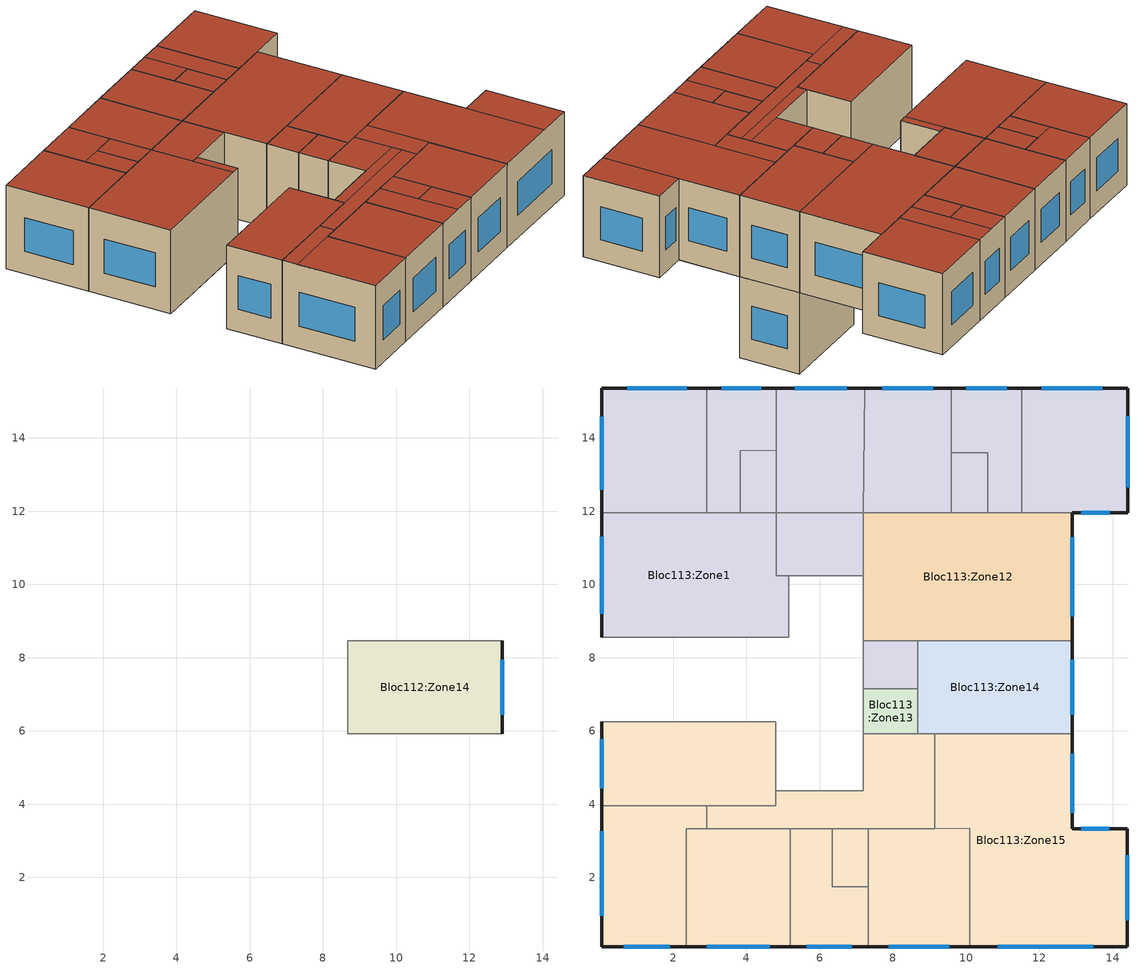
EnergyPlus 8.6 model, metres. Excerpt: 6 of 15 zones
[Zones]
Bloc112:Zone14
 floor to Bloc111:Zone14 (Projet de plancher interne_Reversed_Rev): 12.9,5.92 8.68,5.92 8.68,8.46 12.9,8.46 z10.5
 wall outside (MurMontreau): 12.9,5.92 12.9,8.46 z10.5:14
 wall to Bloc11:Zone1 (Projet de cloison_Rev): 12.9,8.46 8.68,8.46 8.68,7.15 z10.5:14
 wall to Bloc11:Zone13 (Projet de cloison_Rev): 8.68,7.15 8.68,5.92 9.14,5.92 12.9,5.92 z10.5:14
 window (1001): 12.9,6.43 12.9,7.95 z11.44:12.86
Bloc113:Zone12
 floor to Bloc11:Zone1 (Projet de plancher interne_Reversed_Rev): 12.9,8.46 7.19,8.46 7.19,11.95 12.9,11.95 z14
 wall outside (MurMontreau): 12.9,8.46 12.9,11.95 z14:17.5
 wall to Bloc1:Zone16 (Projet de cloison_Rev): 7.19,10.23 7.19,8.46 z14:17.5
 wall to Bloc113:Zone1 (Projet de cloison_Rev): 12.9,11.95 11.52,11.95 10.59,11.95 9.59,11.95 7.19,11.95 7.19,10.23 / 7.19,8.46 8.68,8.46 z14:17.5
 wall to Bloc113:Zone14 (Projet de cloison): 8.68,8.46 12.9,8.46 z14:17.5
 window (1001): 12.9,9.13 12.9,11.28 z14.94:16.36
 roof outside (Toit): 7.19,8.46 12.9,8.46 12.9,11.95 7.19,11.95 z17.5
Bloc113:Zone1
 floor to Bloc11:Zone1 (Projet de plancher interne_Reversed_Rev): 10.59,13.59 9.59,13.59 9.59,15.36 10.59,15.36 z14; 11.52,11.95 10.59,11.95 10.59,15.36 11.52,15.36 z14; 14.41,11.95 11.52,11.95 11.52,15.36 14.41,15.36 z14; 10.59,11.95 9.59,11.95 9.59,13.59 10.59,13.59 z14; 9.59,11.95 7.19,11.95 7.23,15.36 9.59,15.36 z14; 7.19,11.95 4.82,11.95 4.82,15.36 7.23,15.36 z14; 5.15,8.55 4.82,8.55 4.82,10.23 5.15,10.23 z14; 4.82,8.55 0.05,8.55 0.05,11.95 4.82,11.95 z14; 7.19,10.23 4.82,10.23 4.82,11.95 7.19,11.95 z14; 4.82,11.95 3.83,11.95 3.83,13.65 4.82,13.66 z14; 3.83,11.95 2.91,11.95 2.91,13.65 3.83,13.65 z14; 4.82,13.66 2.91,13.65 2.91,15.36 4.82,15.36 z14; 2.91,11.95 0.05,11.95 0.05,15.36 2.91,15.36 z14; 8.68,7.15 7.19,7.15 7.19,8.46 8.68,8.46 z14
 wall outside (MurMontreau): 12.9,11.95 14.41,11.95 14.41,15.36 11.52,15.36 9.59,15.36 7.23,15.36 4.82,15.36 2.91,15.36 0.05,15.36 0.05,11.95 0.05,8.55 z14:17.5
 wall to Bloc1:Zone16 (Projet de cloison_Rev): 0.05,8.55 5.15,8.55 5.15,10.23 7.19,10.23 / 7.19,8.46 7.19,7.15 z14:17.5
 wall to Bloc113:Zone1 (Projet de cloison): 11.52,15.36 11.52,11.95 / 9.59,15.36 9.59,13.59 10.59,13.59 10.59,11.95 / 9.59,13.59 9.59,11.95 / 7.23,15.36 7.19,11.95 / 4.82,15.36 4.82,13.66 4.82,11.95 7.19,11.95 / 5.15,10.23 4.82,10.23 4.82,11.95 3.83,11.95 2.91,11.95 0.05,11.95 / 4.82,13.66 3.83,13.65 3.83,11.95 / 2.91,15.36 2.91,11.95 z14:17.5
 wall to Bloc113:Zone1 (Projet de cloison_Rev): 11.52,11.95 11.52,15.36 / 10.59,11.95 10.59,13.59 9.59,13.59 9.59,15.36 / 9.59,11.95 9.59,13.59 / 7.19,11.95 7.23,15.36 / 7.19,11.95 4.82,11.95 4.82,13.66 4.82,15.36 / 0.05,11.95 2.91,11.95 3.83,11.95 4.82,11.95 4.82,10.23 5.15,10.23 / 3.83,11.95 3.83,13.65 4.82,13.66 / 2.91,11.95 2.91,15.36 z14:17.5
 wall to Bloc113:Zone14 (Projet de cloison): 8.68,7.15 8.68,8.46 z14:17.5
 wall to Bloc113:Zone13 (Projet de cloison): 7.19,7.15 8.68,7.15 z14:17.5
 window (1001): 14.41,12.65 14.41,14.59 / 13.71,15.36 12.07,15.36 / 13.14,11.95 13.92,11.95 / 11.1,15.36 10.01,15.36 / 9.1,15.36 7.71,15.36 / 6.73,15.36 5.31,15.36 / 0.05,11.3 0.05,9.2 / 4.41,15.36 3.32,15.36 / 2.37,15.36 0.74,15.36 / 0.05,14.58 0.05,12.58 z14.94:16.36
 roof outside (Toit): 11.52,11.95 14.41,11.95 14.41,15.36 11.52,15.36 z17.5; 9.59,13.59 10.59,13.59 10.59,15.36 9.59,15.36 z17.5; 10.59,11.95 11.52,11.95 11.52,15.36 10.59,15.36 z17.5; 9.59,11.95 10.59,11.95 10.59,13.59 9.59,13.59 z17.5; 7.19,11.95 9.59,11.95 9.59,15.36 7.23,15.36 z17.5; 4.82,11.95 7.19,11.95 7.23,15.36 4.82,15.36 z17.5; 4.82,8.55 5.15,8.55 5.15,10.23 4.82,10.23 z17.5; 0.05,8.55 4.82,8.55 4.82,11.95 0.05,11.95 z17.5; 4.82,10.23 7.19,10.23 7.19,11.95 4.82,11.95 z17.5; 3.83,11.95 4.82,11.95 4.82,13.66 3.83,13.65 z17.5; 2.91,11.95 3.83,11.95 3.83,13.65 2.91,13.65 z17.5; 2.91,13.65 4.82,13.66 4.82,15.36 2.91,15.36 z17.5; 0.05,11.95 2.91,11.95 2.91,15.36 0.05,15.36 z17.5; 7.19,7.15 8.68,7.15 8.68,8.46 7.19,8.46 z17.5
Bloc113:Zone15
 floor to Bloc11:Zone13 (Projet de plancher interne_Reversed_Rev): 9.14,4.37 7.19,4.37 7.19,5.92 9.14,5.92 z14; 9.14,3.96 4.8,3.96 4.8,4.37 9.14,4.37 z14; 9.14,3.33 2.91,3.33 2.91,3.96 9.14,3.96 z14; 10.09,3.34 9.14,3.33 9.14,5.92 10.09,5.92 z14; 14.39,0.1 12.9,0.1 12.9,3.33 14.39,3.33 z14; 12.9,0.1 10.09,0.1 10.09,5.92 12.9,5.92 z14; 4.8,3.96 0.05,3.96 0.05,6.25 4.8,6.25 z14; 10.09,0.1 7.33,0.1 7.33,3.33 10.09,3.34 z14; 7.33,1.74 6.34,1.74 6.34,3.33 7.33,3.33 z14; 7.33,0.1 6.34,0.1 6.34,1.74 7.33,1.74 z14; 6.34,0.1 5.2,0.1 5.2,3.33 6.34,3.33 z14; 5.2,0.1 2.36,0.1 2.36,3.33 5.2,3.33 z14; 2.36,0.1 0.05,0.1 0.05,3.33 2.36,3.33 z14; 2.91,3.33 0.05,3.33 0.05,3.96 2.91,3.96 z14
 wall outside (MurMontreau): 0.05,6.25 0.05,3.96 0.05,0.1 2.36,0.1 5.2,0.1 7.33,0.1 10.09,0.1 14.39,0.1 14.39,3.33 12.9,3.33 12.9,5.92 z14:17.5
 wall to Bloc1:Zone16 (Projet de cloison_Rev): 7.19,5.92 7.19,4.37 4.8,4.37 4.8,6.25 0.05,6.25 z14:17.5
 wall to Bloc113:Zone14 (Projet de cloison_Rev): 12.9,5.92 9.14,5.92 8.68,5.92 z14:17.5
 wall to Bloc113:Zone13 (Projet de cloison_Rev): 8.68,5.92 7.19,5.92 z14:17.5
 wall to Bloc113:Zone15 (Projet de cloison): 0.05,3.96 2.91,3.96 4.8,3.96 4.8,4.37 / 2.91,3.96 2.91,3.33 5.2,3.33 6.34,3.33 7.33,3.33 9.14,3.33 9.14,5.92 / 9.14,3.33 10.09,3.34 10.09,0.1 / 7.33,3.33 7.33,1.74 7.33,0.1 / 6.34,3.33 6.34,1.74 7.33,1.74 / 5.2,3.33 5.2,0.1 / 2.91,3.33 2.36,3.33 2.36,0.1 z14:17.5
 wall to Bloc113:Zone15 (Projet de cloison_Rev): 4.8,4.37 4.8,3.96 2.91,3.96 0.05,3.96 / 9.14,5.92 9.14,3.33 7.33,3.33 6.34,3.33 5.2,3.33 2.91,3.33 2.91,3.96 / 10.09,0.1 10.09,3.34 9.14,3.33 / 7.33,0.1 7.33,1.74 7.33,3.33 / 7.33,1.74 6.34,1.74 6.34,3.33 / 5.2,0.1 5.2,3.33 / 2.36,0.1 2.36,3.33 2.91,3.33 z14:17.5
 window (1001): 0.05,5.78 0.05,4.43 / 12.9,3.77 12.9,5.38 / 10.86,0.1 13.47,0.1 / 14.39,0.83 14.39,2.6 / 13.9,3.33 13.14,3.33 / 7.88,0.1 9.54,0.1 / 5.65,0.1 6.88,0.1 / 2.92,0.1 4.64,0.1 / 0.05,3.26 0.05,0.95 / 0.65,0.1 1.91,0.1 z14.94:16.36
 roof outside (Toit): 0.05,3.96 4.8,3.96 4.8,6.25 0.05,6.25 z17.5; 7.19,4.37 9.14,4.37 9.14,5.92 7.19,5.92 z17.5; 4.8,3.96 9.14,3.96 9.14,4.37 4.8,4.37 z17.5; 2.91,3.33 9.14,3.33 9.14,3.96 2.91,3.96 z17.5; 9.14,3.33 10.09,3.34 10.09,5.92 9.14,5.92 z17.5; 12.9,0.1 14.39,0.1 14.39,3.33 12.9,3.33 z17.5; 10.09,0.1 12.9,0.1 12.9,5.92 10.09,5.92 z17.5; 7.33,0.1 10.09,0.1 10.09,3.34 7.33,3.33 z17.5; 6.34,1.74 7.33,1.74 7.33,3.33 6.34,3.33 z17.5; 6.34,0.1 7.33,0.1 7.33,1.74 6.34,1.74 z17.5; 5.2,0.1 6.34,0.1 6.34,3.33 5.2,3.33 z17.5; 2.36,0.1 5.2,0.1 5.2,3.33 2.36,3.33 z17.5; 0.05,0.1 2.36,0.1 2.36,3.33 0.05,3.33 z17.5; 0.05,3.33 2.91,3.33 2.91,3.96 0.05,3.96 z17.5
Bloc113:Zone13
 floor to Bloc11:Zone13 (Projet de plancher interne_Reversed_Rev): 8.68,5.92 7.19,5.92 7.19,7.15 8.68,7.15 z14
 wall to Bloc1:Zone16 (Projet de cloison_Rev): 7.19,7.15 7.19,5.92 z14:17.5
 wall to Bloc113:Zone14 (Projet de cloison_Rev): 8.68,5.92 8.68,7.15 z14:17.5
 roof outside (Toit): 7.19,5.92 8.68,5.92 8.68,7.15 7.19,7.15 z17.5
Bloc113:Zone14
 floor to Bloc112:Zone14 (Projet de plancher interne_Reversed_Rev): 12.9,5.92 8.68,5.92 8.68,8.46 12.9,8.46 z14
 wall outside (MurMontreau): 12.9,5.92 12.9,8.46 z14:17.5
 window (1001): 12.9,6.43 12.9,7.95 z14.94:16.36
 roof outside (Toit): 8.68,5.92 12.9,5.92 12.9,8.46 8.68,8.46 z17.5
[Building]
Building: North Axis=0; Terrain=Suburbs; Loads Convergence Tolerance Value=0.04; Temperature Convergence Tolerance Value=0.4; Solar Distribution=MinimalShadowing; Maximum Number of Warmup Days=7; Minimum Number of Warmup Days=3
[Site:Location]
Tour Montreau (01-01:31-12)  (01-01:31-12): Latitude=48.77; Longitude=2; Time Zone=1; Elevation=168
[SizingPeriod:DesignDay]
Winter Design Day in Tour Montreau (01-01:31-12): Month=1; Day of Month=15; Day Type=WinterDesignDay; Maximum DryBulb Temperature=-4.6; Daily DryBulb Temperature Range=0; Humidity Condition Type=WetBulb; Wetbulb or DewPoint at Maximum DryBulb=-4.6; Barometric Pressure=99323; Wind Speed=8.4; Wind Direction=0; Rain Indicator=No; Snow Indicator=No; Daylight Saving Time Indicator=No; Sky Clearness=0
[Site:GroundTemperature:BuildingSurface]
18, 18, 18, 18, 18, 18, 18, 18, 18, 18, 18, 18
[Site:GroundTemperature:FCfactorMethod]
January Ground Temperature=3.98; February Ground Temperature=5.32; March Ground Temperature=7.94; April Ground Temperature=10.41; May Ground Temperature=15.09; June Ground Temperature=17.56; July Ground Temperature=18.24; August Ground Temperature=16.99; September Ground Temperature=14.1; October Ground Temperature=10.5; November Ground Temperature=6.96; December Ground Temperature=4.62
[Site:GroundTemperature:Shallow]
14, 14, 14, 14, 14, 14, 14, 14, 14, 14, 14, 14
[Site:GroundTemperature:Deep]
14, 14, 14, 14, 14, 14, 14, 14, 14, 14, 14, 14
[Site:GroundReflectance]
0.2, 0.2, 0.2, 0.2, 0.2, 0.2, 0.2, 0.2, 0.2, 0.2, 0.2, 0.2
[Site:GroundReflectance:SnowModifier]
2, 2
[Material] Roughness=Rough; Thermal Absorptance=0.9
Name | Thickness | Conductivity | Density | Specific Heat | Solar Absorptance | Visible Absorptance
Cast Concrete (Dense)_01 | 0.1 | 1.4 | 2100 | 840 | 0.6 | 0.6
Plancher | 0.25 | 1.4 | 2100 | 840 | 0.6 | 0.6
Gypsum Plasterboard_0025 | 0.025 | 0.25 | 900 | 1000 | 0.5 | 0.5
Cement/plaster/mortar - render synthetic resin exterior insulation_005 | 0.05 | 0.7 | 1100 | 900 | 0.6 | 0.6
Glass fibre/wool - fibre slab_015 | 0.15 | 0.035 | 25 | 1000 | 0.6 | 0.6
[Material:NoMass]
7_RVAL_2: Roughness=Rough; Thermal Resistance=0.15; Thermal Absorptance=0.9; Solar Absorptance=0.7; Visible Absorptance=0.7
[WindowMaterial:Glazing] Optical Data Type=SpectralAverage; Thickness=0.003; Infrared Transmittance at Normal Incidence=0; Front Side Infrared Hemispherical Emissivity=0.84; Conductivity=0.9; Dirt Correction Factor for Solar and Visible Transmittance=1
Name | Solar Transmittance at Normal Incidence | Front Side Solar Reflectance at Normal Incidence | Back Side Solar Reflectance at Normal Incidence | Visible Transmittance at Normal Incidence | Front Side Visible Reflectance at Normal Incidence | Back Side Visible Reflectance at Normal Incidence | Back Side Infrared Hemispherical Emissivity
2 | 0.837 | 0.075 | 0.075 | 0.898 | 0.081 | 0.081 | 0.84
38 | 0.74 | 0.09 | 0.1 | 0.82 | 0.11 | 0.12 | 0.2
[WindowMaterial:Gas]
1002: Gas Type=Air; Thickness=0.013
[Construction]
Projet de plancher interne_Reversed_Rev: Cast Concrete (Dense)_01
MurMontreau: Plancher
Projet de cloison; Projet de cloison_Rev: Gypsum Plasterboard_0025, 7_RVAL_2, Gypsum Plasterboard_0025
Toit: Cement/plaster/mortar - render synthetic resin exterior insulation_005, Glass fibre/wool - fibre slab_015
1001: 38, 1002, 2
[Zone] Type=1; Multiplier=1; Zone Inside Convection Algorithm=TARP; Part of Total Floor Area=Yes
Name | Volume | Floor Area
Bloc112:Zone14; Bloc113:Zone14 | 30.7897 | 9.0558
Bloc113:Zone1 | 195.5992 | 57.5292
Bloc113:Zone12 | 59.957 | 17.6344
Bloc113:Zone13 | 4.5176 | 1.3287
Bloc113:Zone15 | 214.7637 | 63.1658
[People] Number of People Schedule=Office_OpenOff_Occ; Number of People Calculation Method=People/Area; People per Zone Floor Area=0.111; Fraction Radiant=0.3; Sensible Heat Fraction=AutoCalculate; Carbon Dioxide Generation Rate=3.82e-08; Enable ASHRAE 55 Comfort Warnings=No; Mean Radiant Temperature Calculation Type=ZoneAveraged; Work Efficiency Schedule=Work efficiency; Clothing Insulation Calculation Method=ClothingInsulationSchedule; Air Velocity Schedule=AirVelocitySchedule
Name | Zone or ZoneList | Activity Level Schedule | Clothing Insulation Schedule
People Bloc112:Zone14 | Bloc112:Zone14 | Activity Schedule 4236 | Clothing Schedule 4236
People Bloc113:Zone1 | Bloc113:Zone1 | Activity Schedule 4409 | Clothing Schedule 4409
People Bloc113:Zone12 | Bloc113:Zone12 | Activity Schedule 4459 | Clothing Schedule 4459
People Bloc113:Zone14 | Bloc113:Zone14 | Activity Schedule 4515 | Clothing Schedule 4515
People Bloc113:Zone13 | Bloc113:Zone13 | Activity Schedule 4524 | Clothing Schedule 4524
People Bloc113:Zone15 | Bloc113:Zone15 | Activity Schedule 4557 | Clothing Schedule 4557
[Lights] Schedule=Office_OpenOff_Light; Design Level Calculation Method=Watts/Area; Watts per Zone Floor Area=20; Return Air Fraction=0; Fraction Radiant=0.42; Fraction Visible=0.18; Fraction Replaceable=1
Name | Zone or ZoneList | EndUse Subcategory
Bloc112:Zone14 General lighting | Bloc112:Zone14 | ELECTRIC EQUIPMENT#Bloc112:Zone14#GeneralLights
Bloc113:Zone1 General lighting | Bloc113:Zone1 | ELECTRIC EQUIPMENT#Bloc113:Zone1#GeneralLights
Bloc113:Zone12 General lighting | Bloc113:Zone12 | ELECTRIC EQUIPMENT#Bloc113:Zone12#GeneralLights
Bloc113:Zone14 General lighting | Bloc113:Zone14 | ELECTRIC EQUIPMENT#Bloc113:Zone14#GeneralLights
Bloc113:Zone13 General lighting | Bloc113:Zone13 | ELECTRIC EQUIPMENT#Bloc113:Zone13#GeneralLights
Bloc113:Zone15 General lighting | Bloc113:Zone15 | ELECTRIC EQUIPMENT#Bloc113:Zone15#GeneralLights
[OtherEquipment] Fuel Type=Electricity; Schedule=Office_OpenOff_Equip; Design Level Calculation Method=Watts/Area; Power per Zone Floor Area=11.77; Fraction Latent=0; Fraction Radiant=0.2; Fraction Lost=0; Carbon Dioxide Generation Rate=0
Name | Zone or ZoneList | EndUse Subcategory
Bloc112:Zone14 Equipment 1 | Bloc112:Zone14 | ELECTRIC EQUIPMENT#Bloc112:Zone14#05
Bloc113:Zone1 Equipment 1 | Bloc113:Zone1 | ELECTRIC EQUIPMENT#Bloc113:Zone1#05
Bloc113:Zone12 Equipment 1 | Bloc113:Zone12 | ELECTRIC EQUIPMENT#Bloc113:Zone12#05
Bloc113:Zone14 Equipment 1 | Bloc113:Zone14 | ELECTRIC EQUIPMENT#Bloc113:Zone14#05
Bloc113:Zone13 Equipment 1 | Bloc113:Zone13 | ELECTRIC EQUIPMENT#Bloc113:Zone13#05
Bloc113:Zone15 Equipment 1 | Bloc113:Zone15 | ELECTRIC EQUIPMENT#Bloc113:Zone15#05
[ZoneInfiltration:DesignFlowRate] Schedule=On 24/7; Design Flow Rate Calculation Method=Flow/zone; Constant Term Coefficient=1; Temperature Term Coefficient=0; Velocity Term Coefficient=0; Velocity Squared Term Coefficient=0
Name | Zone or ZoneList | Design Flow Rate
Bloc112:Zone14 Infiltration | Bloc112:Zone14 | 0.005987
Bloc113:Zone1 Infiltration | Bloc113:Zone1 | 0.038033
Bloc113:Zone12 Infiltration | Bloc113:Zone12 | 0.011658
Bloc113:Zone14 Infiltration | Bloc113:Zone14 | 0.005987
Bloc113:Zone13 Infiltration | Bloc113:Zone13 | 0.000878
Bloc113:Zone15 Infiltration | Bloc113:Zone15 | 0.04176
[ZoneVentilation:DesignFlowRate] Schedule=Schedule Occ IGC RT2012; Design Flow Rate Calculation Method=Flow/zone; Ventilation Type=NATURAL; Fan Pressure Rise=0; Fan Total Efficiency=1; Constant Term Coefficient=1; Temperature Term Coefficient=0; Velocity Term Coefficient=0; Velocity Squared Term Coefficient=0; Minimum Indoor Temperature=24; Maximum Indoor Temperature=100; Delta Temperature=0; Minimum Outdoor Temperature=-100; Maximum Outdoor Temperature=100; Maximum Wind Speed=40
Name | Zone or ZoneList | Design Flow Rate
Bloc112Zone14Nat_Vent | Bloc112:Zone14 | 0.0416842
Bloc113Zone1Nat_Vent | Bloc113:Zone1 | 0.279099
Bloc113Zone12Nat_Vent | Bloc113:Zone12 | 0.0774974
Bloc113Zone14Nat_Vent | Bloc113:Zone14 | 0.0416842
Bloc113Zone13Nat_Vent | Bloc113:Zone13 | 0.00712717
Bloc113Zone15Nat_Vent | Bloc113:Zone15 | 0.301277
[DesignSpecification:OutdoorAir] Outdoor Air Method=Sum; Outdoor Air Flow per Person=0.01; Outdoor Air Flow per Zone Floor Area=0; Outdoor Air Flow per Zone=0; Outdoor Air Flow Air Changes per Hour=0; Outdoor Air Schedule=Office_OpenOff_Occ
Bloc112:Zone14; Bloc113:Zone1; Bloc113:Zone12; Bloc113:Zone14; Bloc113:Zone13; Bloc113:Zone15
[DesignSpecification:ZoneAirDistribution] Zone Air Distribution Effectiveness in Cooling Mode=1; Zone Air Distribution Effectiveness in Heating Mode=1
Bloc112:Zone14; Bloc113:Zone1; Bloc113:Zone12; Bloc113:Zone14; Bloc113:Zone13; Bloc113:Zone15
[Sizing:Zone] Zone Cooling Design Supply Air Temperature Input Method=SupplyAirTemperature; Zone Cooling Design Supply Air Temperature=12; Zone Cooling Design Supply Air Temperature Difference=0; Zone Heating Design Supply Air Temperature Input Method=SupplyAirTemperature; Zone Heating Design Supply Air Temperature=35; Zone Heating Design Supply Air Temperature Difference=0; Zone Cooling Design Supply Air Humidity Ratio=0.0077; Zone Heating Design Supply Air Humidity Ratio=0.0156; Zone Heating Sizing Factor=1.25; Zone Cooling Sizing Factor=1.15; Cooling Design Air Flow Method=DesignDay; Cooling Minimum Air Flow Fraction=0; Heating Design Air Flow Method=DesignDay
Name | Design Specification Outdoor Air Object | Design Specification Zone Air Distribution Object
Bloc112:Zone14 | Bloc112:Zone14 | Bloc112:Zone14
Bloc113:Zone1 | Bloc113:Zone1 | Bloc113:Zone1
Bloc113:Zone12 | Bloc113:Zone12 | Bloc113:Zone12
Bloc113:Zone14 | Bloc113:Zone14 | Bloc113:Zone14
Bloc113:Zone13 | Bloc113:Zone13 | Bloc113:Zone13
Bloc113:Zone15 | Bloc113:Zone15 | Bloc113:Zone15
[ZoneControl:Thermostat] Control Type Schedule=Zone Control Type Sched
Name | Zone or ZoneList | Control 1
Bloc112:Zone14 Thermostat | Bloc112:Zone14 | Dual Setpoint - Zone Bloc112:Zone14
Bloc113:Zone1 Thermostat | Bloc113:Zone1 | Dual Setpoint - Zone Bloc113:Zone1
Bloc113:Zone12 Thermostat | Bloc113:Zone12 | Dual Setpoint - Zone Bloc113:Zone12
Bloc113:Zone14 Thermostat | Bloc113:Zone14 | Dual Setpoint - Zone Bloc113:Zone14
Bloc113:Zone13 Thermostat | Bloc113:Zone13 | Dual Setpoint - Zone Bloc113:Zone13
Bloc113:Zone15 Thermostat | Bloc113:Zone15 | Dual Setpoint - Zone Bloc113:Zone15
[ThermostatSetpoint:DualSetpoint] Heating Setpoint Temperature Schedule=Schedule Heating RT2012; Cooling Setpoint Temperature Schedule=Schedule Cooling RT2012
Dual Setpoint - Zone Bloc112:Zone14; Dual Setpoint - Zone Bloc113:Zone1; Dual Setpoint - Zone Bloc113:Zone12; Dual Setpoint - Zone Bloc113:Zone14; Dual Setpoint - Zone Bloc113:Zone13; Dual Setpoint - Zone Bloc113:Zone15
[ZoneHVAC:IdealLoadsAirSystem] Maximum Heating Supply Air Temperature=35; Minimum Cooling Supply Air Temperature=12; Maximum Heating Supply Air Humidity Ratio=0.0156; Minimum Cooling Supply Air Humidity Ratio=0.0077; Heating Limit=LimitCapacity; Cooling Limit=LimitFlowRateAndCapacity; Maximum Cooling Air Flow Rate=Autosize; Maximum Total Cooling Capacity=Autosize; Heating Availability Schedule=Schedule Heating RT2012; Cooling Availability Schedule=Off; Dehumidification Control Type=None; Humidification Control Type=None; Outdoor Air Economizer Type=NoEconomizer; Heat Recovery Type=None
Name | Design Specification Outdoor Air Object
Bloc112:Zone14 Ideal Loads Air | Bloc112:Zone14
Bloc113:Zone1 Ideal Loads Air | Bloc113:Zone1
Bloc113:Zone12 Ideal Loads Air | Bloc113:Zone12
Bloc113:Zone14 Ideal Loads Air | Bloc113:Zone14
Bloc113:Zone13 Ideal Loads Air | Bloc113:Zone13
Bloc113:Zone15 Ideal Loads Air | Bloc113:Zone15
[Zone equipment]
Bloc112:Zone14: Bloc112:Zone14 Ideal Loads Air
Bloc113:Zone1: Bloc113:Zone1 Ideal Loads Air
Bloc113:Zone12: Bloc113:Zone12 Ideal Loads Air
Bloc113:Zone14: Bloc113:Zone14 Ideal Loads Air
Bloc113:Zone13: Bloc113:Zone13 Ideal Loads Air
Bloc113:Zone15: Bloc113:Zone15 Ideal Loads Air
[WaterUse:Equipment] Flow Rate Fraction Schedule=Office_OpenOff_Occ
Name | EndUse Subcategory | Peak Flow Rate | Target Temperature Schedule | Hot Water Supply Temperature Schedule | Cold Water Supply Temperature Schedule | Zone
DHW Bloc112:Zone14 | DHW Bloc112:Zone14 | 5.59e-08 | DHW Supply Temperature Bloc112:Zone14 | DHW Supply Temperature Bloc112:Zone14 | DHW Mains Temperature Bloc112:Zone14 | Bloc112:Zone14
DHW Bloc113:Zone1 | DHW Bloc113:Zone1 | 3.55119e-07 | DHW Supply Temperature Bloc113:Zone1 | DHW Supply Temperature Bloc113:Zone1 | DHW Mains Temperature Bloc113:Zone1 | Bloc113:Zone1
DHW Bloc113:Zone12 | DHW Bloc113:Zone12 | 1.08854e-07 | DHW Supply Temperature Bloc113:Zone12 | DHW Supply Temperature Bloc113:Zone12 | DHW Mains Temperature Bloc113:Zone12 | Bloc113:Zone12
DHW Bloc113:Zone14 | DHW Bloc113:Zone14 | 5.59e-08 | DHW Supply Temperature Bloc113:Zone14 | DHW Supply Temperature Bloc113:Zone14 | DHW Mains Temperature Bloc113:Zone14 | Bloc113:Zone14
DHW Bloc113:Zone13 | DHW Bloc113:Zone13 | 8.20185e-09 | DHW Supply Temperature Bloc113:Zone13 | DHW Supply Temperature Bloc113:Zone13 | DHW Mains Temperature Bloc113:Zone13 | Bloc113:Zone13
DHW Bloc113:Zone15 | DHW Bloc113:Zone15 | 3.89912e-07 | DHW Supply Temperature Bloc113:Zone15 | DHW Supply Temperature Bloc113:Zone15 | DHW Mains Temperature Bloc113:Zone15 | Bloc113:Zone15
[Schedule:Day:Hourly]
Off: 0, 0, 0, 0, 0, 0, 0, 0, 0, 0, 0, 0, 0, 0, 0, 0, 0, 0, 0, 0, 0, 0, 0, 0
Summer Control Type Day Sch; Winter Control Type Day Sch: 4, 4, 4, 4, 4, 4, 4, 4, 4, 4, 4, 4, 4, 4, 4, 4, 4, 4, 4, 4, 4, 4, 4, 4
[Schedule:Week:Daily]
Off: Off, Off, Off, Off, Off, Off, Off, Off, Off, Off, Off, Off
Summer Control Type Week Sch: Summer Control Type Day Sch, Summer Control Type Day Sch, Summer Control Type Day Sch, Summer Control Type Day Sch, Summer Control Type Day Sch, Summer Control Type Day Sch, Summer Control Type Day Sch, Summer Control Type Day Sch, Summer Control Type Day Sch, Summer Control Type Day Sch, Summer Control Type Day Sch, Summer Control Type Day Sch
Winter Control Type Week Sch: Winter Control Type Day Sch, Winter Control Type Day Sch, Winter Control Type Day Sch, Winter Control Type Day Sch, Winter Control Type Day Sch, Winter Control Type Day Sch, Winter Control Type Day Sch, Winter Control Type Day Sch, Winter Control Type Day Sch, Winter Control Type Day Sch, Winter Control Type Day Sch, Winter Control Type Day Sch
[Schedule:Year]
Zone Control Type Sched: Winter Control Type Week Sch, 1, 1, 3, 31, Summer Control Type Week Sch, 4, 1, 9, 30, Winter Control Type Week Sch, 10, 1, 12, 31
[Schedule:Compact]
Off; Work efficiency: Through: 12/31, For: AllDays, Until: 24:00, 0
AirVelocitySchedule: Through: 12/31, For: AllDays, Until: 24:00, .137
On 24/7: Through: 12/31, For: AllDays, Until: 24:00, 1
Office_OpenOff_Occ: Through: 31 Dec, For: Weekdays SummerDesignDay, Until: 07:00, 0, Until: 08:00, 0.25, Until: 09:00, 0.5, Until: 12:00, 1, Until: 14:00, 0.75, Until: 17:00, 1, Until: 18:00, 0.5, Until: 19:00, 0.25, Until: 24:00, 0, For: Weekends, Until: 24:00, 0, For: Holidays, Until: 24:00, 0, For: WinterDesignDay AllOtherDays, Until: 24:00, 0
Office_OpenOff_Equip: Through: 31 Dec, For: Weekdays SummerDesignDay, Until: 07:00, 0.05394, Until: 20:00, 1, Until: 24:00, 0.05394, For: Weekends, Until: 24:00, 0.05394, For: Holidays, Until: 24:00, 0.05394, For: WinterDesignDay AllOtherDays, Until: 24:00, 0
Office_OpenOff_Light: Through: 31 Dec, For: Weekdays SummerDesignDay, Until: 07:00, 0, Until: 19:00, 1, Until: 24:00, 0, For: Weekends, Until: 24:00, 0, For: Holidays, Until: 24:00, 0, For: WinterDesignDay AllOtherDays, Until: 24:00, 0
Activity Schedule 4236; Activity Schedule 4409; Activity Schedule 4459; Activity Schedule 4515; Activity Schedule 4524; Activity Schedule 4557: Through: 12/31, For: AllDays, Until: 24:00, 110.7
Clothing Schedule 4236; Clothing Schedule 4409; Clothing Schedule 4459; Clothing Schedule 4515; Clothing Schedule 4524; Clothing Schedule 4557: Through: 4/1, For: AllDays, Until: 24:00, 1, Through: 9/30, For: AllDays, Until: 24:00, .5, Through: 12/31, For: AllDays, Until: 24:00, 1
DHW Supply Temperature Bloc112:Zone14; DHW Supply Temperature Bloc113:Zone1; DHW Supply Temperature Bloc113:Zone12; DHW Supply Temperature Bloc113:Zone14; DHW Supply Temperature Bloc113:Zone13; DHW Supply Temperature Bloc113:Zone15: Through: 12/31, For: AllDays, Until: 24:00, 65
DHW Mains Temperature Bloc112:Zone14; DHW Mains Temperature Bloc113:Zone1; DHW Mains Temperature Bloc113:Zone12; DHW Mains Temperature Bloc113:Zone14; DHW Mains Temperature Bloc113:Zone13; DHW Mains Temperature Bloc113:Zone15: Through: 12/31, For: AllDays, Until: 24:00, 10
Schedule Heating RT2012: Through: 31 Dec, For: Monday Tuesday Thursday Friday SummerDesignDay WinterDesignDay, Until: 10:00, 19, Until: 18:00, 16, Until: 24:00, 19, For: Wednesday, Until: 10:00, 19, Until: 14:00, 16, Until: 24:00, 19, For: Weekends, Until: 24:00, 19, For: AllOtherDays, Until: 24:00, -50
Schedule Cooling RT2012: Through: 31 Dec, For: Monday Tuesday Thursday Friday SummerDesignDay WinterDesignDay, Until: 10:00, 28, Until: 18:00, 30, Until: 24:00, 28, For: Wednesday, Until: 10:00, 28, Until: 14:00, 30, Until: 24:00, 28, For: Weekends, Until: 24:00, 28, For: AllOtherDays, Until: 24:00, 100
Schedule Occ IGC RT2012: Through: 31 Dec, For: Monday Tuesday Thursday Friday SummerDesignDay WinterDesignDay, Until: 10:00, 1, Until: 18:00, 0, Until: 24:00, 1, For: Wednesday, Until: 10:00, 1, Until: 14:00, 0, Until: 24:00, 1, For: Weekends, Until: 24:00, 1, For: AllOtherDays, Until: 24:00, 0
